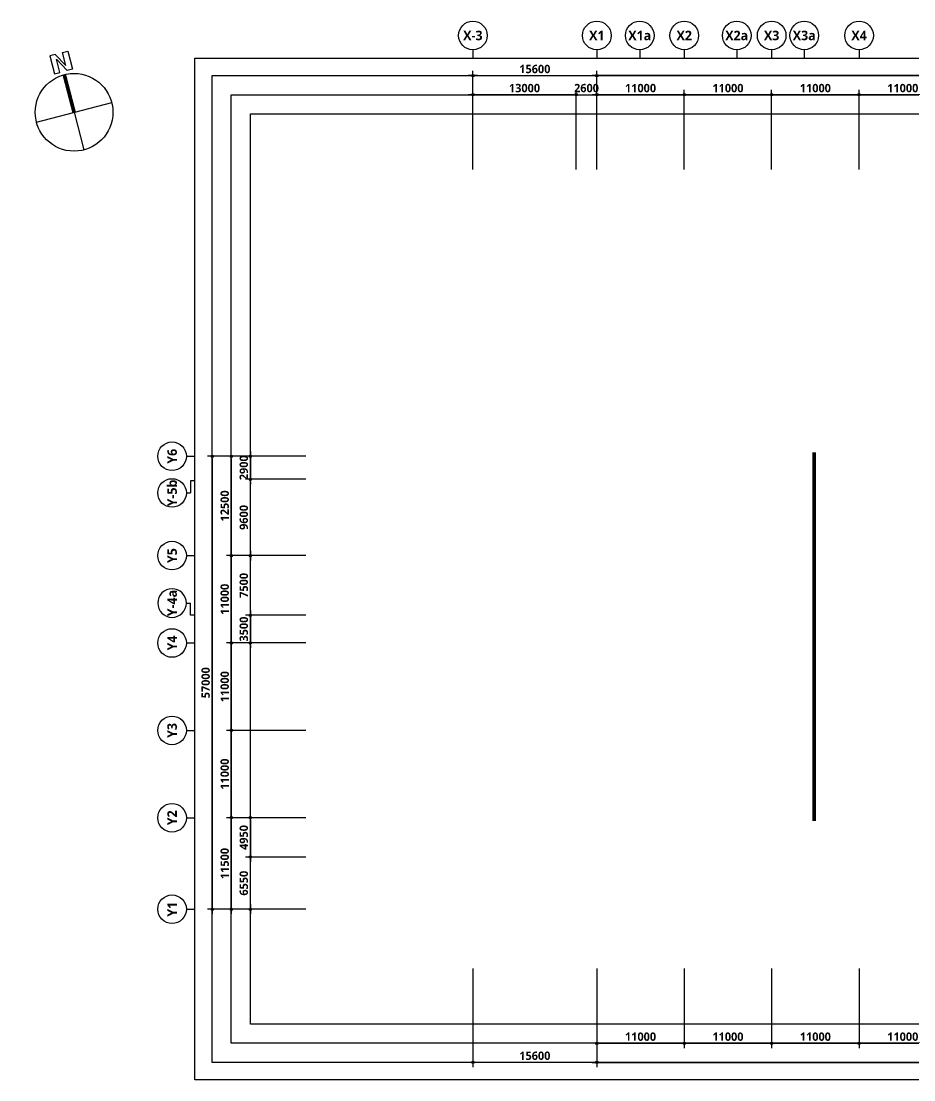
# Model space of a CAD drawing. Header units: millimetres. Extents: x -5354 to 981672, y -957001 to -780013.
# Drawn here: x 498646 to 610977, y -928197 to -794976 of the extents above; entities that cross this region are included whole.
import ezdxf
from ezdxf.enums import TextEntityAlignment as Align

# ---------------------------------------------------------------- set-up
doc = ezdxf.new("R2010")
doc.units = ezdxf.units.MM
doc.header["$LTSCALE"] = 300
doc.header["$MEASUREMENT"] = 0
doc.header["$PDSIZE"] = -10
doc.layers.get('0').update_dxf_attribs({"linetype": 'CONTINUOUS'})
doc.layers.get('Defpoints').update_dxf_attribs({"color": 153, "linetype": 'CONTINUOUS'})
for name, color, linetype in [('A-ANNO-SYMB', 7, 'CONTINUOUS'), ('A-ANNO-TEXT1', 7, 'CONTINUOUS'), ('A-ST-AXIS-BUB', 7, 'CONTINUOUS'), ('A-ST-AXIS-DIM', 7, 'CONTINUOUS'), ('ILDO_Cosinus Joint', 20, 'CONTINUOUS'), ('X-SEC-종$0$A-ST-AXIS-BUB', 7, 'CONTINUOUS')]:
    doc.layers.add(name, color=color, linetype=linetype)
doc.layers.add('Defpoint', color=161, linetype='CONTINUOUS', plot=False)
doc.styles.add('SH_대대리576', font='')
doc.styles.get('SH_대대리576').set_extended_font_data('NanumGothic', bold=True)
doc.dimstyles.new('SHP 600', dxfattribs={"dimscale": 300, "dimtxt": 3.5, "dimasz": 1, "dimexe": 2, "dimexo": 2, "dimgap": 1, "dimtad": 1, "dimdec": 0, "dimzin": 0, "dimdsep": 46, "dimtxsty": 'SH_대대리576', "dimblk": 'DIMDOT', "dimcen": 0.09, "dimclrt": 3, "dimadec": 0, "dimazin": 1, "dimtfac": 1, "dimtdec": 0, "dimtix": 1, "dimtmove": 2, "dimatfit": 0, "dimldrblk": 'DIMDOT', "dimfxl": 1, "dimtolj": 1, "dimtzin": 0, "dimarcsym": 0})

# ---------------------------------------------------------------- blocks, each defined once
blk = doc.blocks.new('DIMDOT')
at = {"color": 0}
blk.add_line((-2, 0), (2, 0), dxfattribs=at)
for radius in [0.5, 0.25]:
    blk.add_circle((0, 0), radius, dxfattribs=at)
blk = doc.blocks.new('*D409')
at = {"layer": 'A-ST-AXIS-DIM', "color": 0, "lineweight": -2, "transparency": 16777216}
for p, q in [((571087, -813626), (571087, -801226)), ((676387, -801826), (571387, -801826)), ((676687, -813626), (676687, -801226))]:
    blk.add_line(p, q, dxfattribs=at)
at = {"layer": 'Defpoints', "color": 0, "transparency": 16777216}
for p in [(571087, -801826), (571087, -814226), (676687, -814226)]:
    blk.add_point(p, dxfattribs=at)
at = {"layer": 'A-ST-AXIS-DIM', "color": 0, "lineweight": -2, "transparency": 16777216, "xscale": 300, "yscale": 300, "zscale": 300, "rotation": 180}
blk.add_blockref('DIMDOT', (571087, -801826), dxfattribs=at)
at = {"layer": 'A-ST-AXIS-DIM', "color": 0, "lineweight": -2, "transparency": 16777216, "xscale": 300, "yscale": 300, "zscale": 300}
blk.add_blockref('DIMDOT', (676687, -801826), dxfattribs=at)
at = {"layer": 'A-ST-AXIS-DIM', "color": 3, "transparency": 16777216, "insert": (623887, -801001), "char_height": 1050, "attachment_point": 5, "style": 'SH_대대리576'}
blk.add_mtext('\\A1;105600', dxfattribs=at)
blk = doc.blocks.new('*D408')
at = {"layer": 'A-ST-AXIS-DIM', "color": 0, "lineweight": -2, "transparency": 16777216}
for p, q in [((571087, -813626), (571087, -803626)), ((581787, -804226), (571387, -804226)), ((582087, -813626), (582087, -803626))]:
    blk.add_line(p, q, dxfattribs=at)
at = {"layer": 'Defpoints', "color": 0, "transparency": 16777216}
for p in [(571087, -804226), (571087, -814226), (582087, -814226)]:
    blk.add_point(p, dxfattribs=at)
at = {"layer": 'A-ST-AXIS-DIM', "color": 0, "lineweight": -2, "transparency": 16777216, "xscale": 300, "yscale": 300, "zscale": 300, "rotation": 180}
blk.add_blockref('DIMDOT', (571087, -804226), dxfattribs=at)
at = {"layer": 'A-ST-AXIS-DIM', "color": 0, "lineweight": -2, "transparency": 16777216, "xscale": 300, "yscale": 300, "zscale": 300}
blk.add_blockref('DIMDOT', (582087, -804226), dxfattribs=at)
at = {"layer": 'A-ST-AXIS-DIM', "color": 3, "transparency": 16777216, "insert": (576587, -803401), "char_height": 1050, "attachment_point": 5, "style": 'SH_대대리576'}
blk.add_mtext('\\A1;11000', dxfattribs=at)
blk = doc.blocks.new('*D407')
at = {"layer": 'A-ST-AXIS-DIM', "color": 0, "lineweight": -2, "transparency": 16777216}
for p, q in [((582087, -813626), (582087, -803626)), ((592787, -804226), (582387, -804226)), ((593087, -813626), (593087, -803626))]:
    blk.add_line(p, q, dxfattribs=at)
at = {"layer": 'Defpoints', "color": 0, "transparency": 16777216}
for p in [(582087, -804226), (582087, -814226), (593087, -814226)]:
    blk.add_point(p, dxfattribs=at)
at = {"layer": 'A-ST-AXIS-DIM', "color": 0, "lineweight": -2, "transparency": 16777216, "xscale": 300, "yscale": 300, "zscale": 300, "rotation": 180}
blk.add_blockref('DIMDOT', (582087, -804226), dxfattribs=at)
at = {"layer": 'A-ST-AXIS-DIM', "color": 0, "lineweight": -2, "transparency": 16777216, "xscale": 300, "yscale": 300, "zscale": 300}
blk.add_blockref('DIMDOT', (593087, -804226), dxfattribs=at)
at = {"layer": 'A-ST-AXIS-DIM', "color": 3, "transparency": 16777216, "insert": (587587, -803401), "char_height": 1050, "attachment_point": 5, "style": 'SH_대대리576'}
blk.add_mtext('\\A1;11000', dxfattribs=at)
blk = doc.blocks.new('*D406')
at = {"layer": 'A-ST-AXIS-DIM', "color": 0, "lineweight": -2, "transparency": 16777216}
for p, q in [((593087, -813626), (593087, -803626)), ((603787, -804226), (593387, -804226)), ((604087, -813626), (604087, -803626))]:
    blk.add_line(p, q, dxfattribs=at)
at = {"layer": 'Defpoints', "color": 0, "transparency": 16777216}
for p in [(593087, -804226), (593087, -814226), (604087, -814226)]:
    blk.add_point(p, dxfattribs=at)
at = {"layer": 'A-ST-AXIS-DIM', "color": 0, "lineweight": -2, "transparency": 16777216, "xscale": 300, "yscale": 300, "zscale": 300, "rotation": 180}
blk.add_blockref('DIMDOT', (593087, -804226), dxfattribs=at)
at = {"layer": 'A-ST-AXIS-DIM', "color": 0, "lineweight": -2, "transparency": 16777216, "xscale": 300, "yscale": 300, "zscale": 300}
blk.add_blockref('DIMDOT', (604087, -804226), dxfattribs=at)
at = {"layer": 'A-ST-AXIS-DIM', "color": 3, "transparency": 16777216, "insert": (598587, -803401), "char_height": 1050, "attachment_point": 5, "style": 'SH_대대리576'}
blk.add_mtext('\\A1;11000', dxfattribs=at)
blk = doc.blocks.new('*D405')
at = {"layer": 'A-ST-AXIS-DIM', "color": 0, "lineweight": -2, "transparency": 16777216}
for p, q in [((604087, -813626), (604087, -803626)), ((614787, -804226), (604387, -804226)), ((615087, -813626), (615087, -803626))]:
    blk.add_line(p, q, dxfattribs=at)
at = {"layer": 'Defpoints', "color": 0, "transparency": 16777216}
for p in [(604087, -804226), (604087, -814226), (615087, -814226)]:
    blk.add_point(p, dxfattribs=at)
at = {"layer": 'A-ST-AXIS-DIM', "color": 0, "lineweight": -2, "transparency": 16777216, "xscale": 300, "yscale": 300, "zscale": 300, "rotation": 180}
blk.add_blockref('DIMDOT', (604087, -804226), dxfattribs=at)
at = {"layer": 'A-ST-AXIS-DIM', "color": 0, "lineweight": -2, "transparency": 16777216, "xscale": 300, "yscale": 300, "zscale": 300}
blk.add_blockref('DIMDOT', (615087, -804226), dxfattribs=at)
at = {"layer": 'A-ST-AXIS-DIM', "color": 3, "transparency": 16777216, "insert": (609587, -803401), "char_height": 1050, "attachment_point": 5, "style": 'SH_대대리576'}
blk.add_mtext('\\A1;11000', dxfattribs=at)
blk = doc.blocks.new('*D393')
at = {"layer": 'A-ST-AXIS-DIM', "color": 0, "lineweight": -2, "transparency": 16777216}
for p, q in [((534487, -849726), (522087, -849726)), ((522687, -850026), (522687, -906426)), ((534487, -906726), (522087, -906726))]:
    blk.add_line(p, q, dxfattribs=at)
at = {"layer": 'Defpoints', "color": 0, "transparency": 16777216}
for p in [(535087, -849726), (522687, -906726), (535087, -906726)]:
    blk.add_point(p, dxfattribs=at)
at = {"layer": 'A-ST-AXIS-DIM', "color": 0, "lineweight": -2, "transparency": 16777216, "xscale": 300, "yscale": 300, "zscale": 300}
for p, rotation in [((522687, -849726), 90), ((522687, -906726), 270)]:
    blk.add_blockref('DIMDOT', p, dxfattribs=dict(at, rotation=rotation))
at = {"layer": 'A-ST-AXIS-DIM', "color": 3, "transparency": 16777216, "insert": (521862, -878226), "char_height": 1050, "attachment_point": 5, "rotation": 90, "style": 'SH_대대리576'}
blk.add_mtext('\\A1;57000', dxfattribs=at)
blk = doc.blocks.new('*D392')
at = {"layer": 'A-ST-AXIS-DIM', "color": 0, "lineweight": -2, "transparency": 16777216}
for p, q in [((534487, -895226), (524487, -895226)), ((525087, -895526), (525087, -906426)), ((534487, -906726), (524487, -906726))]:
    blk.add_line(p, q, dxfattribs=at)
at = {"layer": 'Defpoints', "color": 0, "transparency": 16777216}
for p in [(535087, -895226), (525087, -906726), (535087, -906726)]:
    blk.add_point(p, dxfattribs=at)
at = {"layer": 'A-ST-AXIS-DIM', "color": 0, "lineweight": -2, "transparency": 16777216, "xscale": 300, "yscale": 300, "zscale": 300}
for p, rotation in [((525087, -895226), 90), ((525087, -906726), 270)]:
    blk.add_blockref('DIMDOT', p, dxfattribs=dict(at, rotation=rotation))
at = {"layer": 'A-ST-AXIS-DIM', "color": 3, "transparency": 16777216, "insert": (524262, -900976), "char_height": 1050, "attachment_point": 5, "rotation": 90, "style": 'SH_대대리576'}
blk.add_mtext('\\A1;11500', dxfattribs=at)
blk = doc.blocks.new('*D391')
at = {"layer": 'A-ST-AXIS-DIM', "color": 0, "lineweight": -2, "transparency": 16777216}
for p, q in [((534487, -884226), (524487, -884226)), ((525087, -884526), (525087, -894926)), ((534487, -895226), (524487, -895226))]:
    blk.add_line(p, q, dxfattribs=at)
at = {"layer": 'Defpoints', "color": 0, "transparency": 16777216}
for p in [(535087, -884226), (525087, -895226), (535087, -895226)]:
    blk.add_point(p, dxfattribs=at)
at = {"layer": 'A-ST-AXIS-DIM', "color": 0, "lineweight": -2, "transparency": 16777216, "xscale": 300, "yscale": 300, "zscale": 300}
for p, rotation in [((525087, -884226), 90), ((525087, -895226), 270)]:
    blk.add_blockref('DIMDOT', p, dxfattribs=dict(at, rotation=rotation))
at = {"layer": 'A-ST-AXIS-DIM', "color": 3, "transparency": 16777216, "insert": (524262, -889726), "char_height": 1050, "attachment_point": 5, "rotation": 90, "style": 'SH_대대리576'}
blk.add_mtext('\\A1;11000', dxfattribs=at)
blk = doc.blocks.new('*D390')
at = {"layer": 'A-ST-AXIS-DIM', "color": 0, "lineweight": -2, "transparency": 16777216}
for p, q in [((534487, -873226), (524487, -873226)), ((525087, -873526), (525087, -883926)), ((534487, -884226), (524487, -884226))]:
    blk.add_line(p, q, dxfattribs=at)
at = {"layer": 'Defpoints', "color": 0, "transparency": 16777216}
for p in [(535087, -873226), (525087, -884226), (535087, -884226)]:
    blk.add_point(p, dxfattribs=at)
at = {"layer": 'A-ST-AXIS-DIM', "color": 0, "lineweight": -2, "transparency": 16777216, "xscale": 300, "yscale": 300, "zscale": 300}
for p, rotation in [((525087, -873226), 90), ((525087, -884226), 270)]:
    blk.add_blockref('DIMDOT', p, dxfattribs=dict(at, rotation=rotation))
at = {"layer": 'A-ST-AXIS-DIM', "color": 3, "transparency": 16777216, "insert": (524262, -878726), "char_height": 1050, "attachment_point": 5, "rotation": 90, "style": 'SH_대대리576'}
blk.add_mtext('\\A1;11000', dxfattribs=at)
blk = doc.blocks.new('*D389')
at = {"layer": 'A-ST-AXIS-DIM', "color": 0, "lineweight": -2, "transparency": 16777216}
for p, q in [((534487, -862226), (524487, -862226)), ((525087, -862526), (525087, -872926)), ((534487, -873226), (524487, -873226))]:
    blk.add_line(p, q, dxfattribs=at)
at = {"layer": 'Defpoints', "color": 0, "transparency": 16777216}
for p in [(535087, -862226), (525087, -873226), (535087, -873226)]:
    blk.add_point(p, dxfattribs=at)
at = {"layer": 'A-ST-AXIS-DIM', "color": 0, "lineweight": -2, "transparency": 16777216, "xscale": 300, "yscale": 300, "zscale": 300}
for p, rotation in [((525087, -862226), 90), ((525087, -873226), 270)]:
    blk.add_blockref('DIMDOT', p, dxfattribs=dict(at, rotation=rotation))
at = {"layer": 'A-ST-AXIS-DIM', "color": 3, "transparency": 16777216, "insert": (524262, -867726), "char_height": 1050, "attachment_point": 5, "rotation": 90, "style": 'SH_대대리576'}
blk.add_mtext('\\A1;11000', dxfattribs=at)
blk = doc.blocks.new('*D388')
at = {"layer": 'A-ST-AXIS-DIM', "color": 0, "lineweight": -2, "transparency": 16777216}
for p, q in [((534487, -849726), (524487, -849726)), ((525087, -850026), (525087, -861926)), ((534487, -862226), (524487, -862226))]:
    blk.add_line(p, q, dxfattribs=at)
at = {"layer": 'Defpoints', "color": 0, "transparency": 16777216}
for p in [(535087, -849726), (525087, -862226), (535087, -862226)]:
    blk.add_point(p, dxfattribs=at)
at = {"layer": 'A-ST-AXIS-DIM', "color": 0, "lineweight": -2, "transparency": 16777216, "xscale": 300, "yscale": 300, "zscale": 300}
for p, rotation in [((525087, -849726), 90), ((525087, -862226), 270)]:
    blk.add_blockref('DIMDOT', p, dxfattribs=dict(at, rotation=rotation))
at = {"layer": 'A-ST-AXIS-DIM', "color": 3, "transparency": 16777216, "insert": (524262, -855976), "char_height": 1050, "attachment_point": 5, "rotation": 90, "style": 'SH_대대리576'}
blk.add_mtext('\\A1;12500', dxfattribs=at)
blk = doc.blocks.new('*D256')
at = {"layer": 'A-ST-AXIS-DIM', "color": 0, "lineweight": -2, "transparency": 16777216}
for p, q in [((571087, -914197), (571087, -924197)), ((582087, -914197), (582087, -924197)), ((571387, -923597), (581787, -923597))]:
    blk.add_line(p, q, dxfattribs=at)
at = {"layer": 'Defpoints', "color": 0, "transparency": 16777216}
for p in [(571087, -913597), (582087, -913597), (582087, -923597)]:
    blk.add_point(p, dxfattribs=at)
at = {"layer": 'A-ST-AXIS-DIM', "color": 0, "lineweight": -2, "transparency": 16777216, "xscale": 300, "yscale": 300, "zscale": 300, "rotation": 180}
blk.add_blockref('DIMDOT', (571087, -923597), dxfattribs=at)
at = {"layer": 'A-ST-AXIS-DIM', "color": 0, "lineweight": -2, "transparency": 16777216, "xscale": 300, "yscale": 300, "zscale": 300}
blk.add_blockref('DIMDOT', (582087, -923597), dxfattribs=at)
at = {"layer": 'A-ST-AXIS-DIM', "color": 3, "transparency": 16777216, "insert": (576587, -922772), "char_height": 1050, "attachment_point": 5, "style": 'SH_대대리576'}
blk.add_mtext('\\A1;11000', dxfattribs=at)
blk = doc.blocks.new('*D255')
at = {"layer": 'A-ST-AXIS-DIM', "color": 0, "lineweight": -2, "transparency": 16777216}
for p, q in [((582087, -914197), (582087, -924197)), ((593087, -914197), (593087, -924197)), ((582387, -923597), (592787, -923597))]:
    blk.add_line(p, q, dxfattribs=at)
at = {"layer": 'Defpoints', "color": 0, "transparency": 16777216}
for p in [(582087, -913597), (593087, -913597), (593087, -923597)]:
    blk.add_point(p, dxfattribs=at)
at = {"layer": 'A-ST-AXIS-DIM', "color": 0, "lineweight": -2, "transparency": 16777216, "xscale": 300, "yscale": 300, "zscale": 300, "rotation": 180}
blk.add_blockref('DIMDOT', (582087, -923597), dxfattribs=at)
at = {"layer": 'A-ST-AXIS-DIM', "color": 0, "lineweight": -2, "transparency": 16777216, "xscale": 300, "yscale": 300, "zscale": 300}
blk.add_blockref('DIMDOT', (593087, -923597), dxfattribs=at)
at = {"layer": 'A-ST-AXIS-DIM', "color": 3, "transparency": 16777216, "insert": (587587, -922772), "char_height": 1050, "attachment_point": 5, "style": 'SH_대대리576'}
blk.add_mtext('\\A1;11000', dxfattribs=at)
blk = doc.blocks.new('*D254')
at = {"layer": 'A-ST-AXIS-DIM', "color": 0, "lineweight": -2, "transparency": 16777216}
for p, q in [((593087, -914197), (593087, -924197)), ((604087, -914197), (604087, -924197)), ((593387, -923597), (603787, -923597))]:
    blk.add_line(p, q, dxfattribs=at)
at = {"layer": 'Defpoints', "color": 0, "transparency": 16777216}
for p in [(593087, -913597), (604087, -913597), (604087, -923597)]:
    blk.add_point(p, dxfattribs=at)
at = {"layer": 'A-ST-AXIS-DIM', "color": 0, "lineweight": -2, "transparency": 16777216, "xscale": 300, "yscale": 300, "zscale": 300, "rotation": 180}
blk.add_blockref('DIMDOT', (593087, -923597), dxfattribs=at)
at = {"layer": 'A-ST-AXIS-DIM', "color": 0, "lineweight": -2, "transparency": 16777216, "xscale": 300, "yscale": 300, "zscale": 300}
blk.add_blockref('DIMDOT', (604087, -923597), dxfattribs=at)
at = {"layer": 'A-ST-AXIS-DIM', "color": 3, "transparency": 16777216, "insert": (598587, -922772), "char_height": 1050, "attachment_point": 5, "style": 'SH_대대리576'}
blk.add_mtext('\\A1;11000', dxfattribs=at)
blk = doc.blocks.new('*D253')
at = {"layer": 'A-ST-AXIS-DIM', "color": 0, "lineweight": -2, "transparency": 16777216}
for p, q in [((604087, -914197), (604087, -924197)), ((615087, -914197), (615087, -924197)), ((604387, -923597), (614787, -923597))]:
    blk.add_line(p, q, dxfattribs=at)
at = {"layer": 'Defpoints', "color": 0, "transparency": 16777216}
for p in [(604087, -913597), (615087, -913597), (615087, -923597)]:
    blk.add_point(p, dxfattribs=at)
at = {"layer": 'A-ST-AXIS-DIM', "color": 0, "lineweight": -2, "transparency": 16777216, "xscale": 300, "yscale": 300, "zscale": 300, "rotation": 180}
blk.add_blockref('DIMDOT', (604087, -923597), dxfattribs=at)
at = {"layer": 'A-ST-AXIS-DIM', "color": 0, "lineweight": -2, "transparency": 16777216, "xscale": 300, "yscale": 300, "zscale": 300}
blk.add_blockref('DIMDOT', (615087, -923597), dxfattribs=at)
at = {"layer": 'A-ST-AXIS-DIM', "color": 3, "transparency": 16777216, "insert": (609587, -922772), "char_height": 1050, "attachment_point": 5, "style": 'SH_대대리576'}
blk.add_mtext('\\A1;11000', dxfattribs=at)
blk = doc.blocks.new('*D247')
at = {"layer": 'A-ST-AXIS-DIM', "color": 0, "lineweight": -2, "transparency": 16777216}
for p, q in [((571087, -914197), (571087, -926597)), ((670087, -914197), (670087, -926597)), ((571387, -925997), (669787, -925997))]:
    blk.add_line(p, q, dxfattribs=at)
at = {"layer": 'Defpoints', "color": 0, "transparency": 16777216}
for p in [(571087, -913597), (670087, -913597), (670087, -925997)]:
    blk.add_point(p, dxfattribs=at)
at = {"layer": 'A-ST-AXIS-DIM', "color": 0, "lineweight": -2, "transparency": 16777216, "xscale": 300, "yscale": 300, "zscale": 300, "rotation": 180}
blk.add_blockref('DIMDOT', (571087, -925997), dxfattribs=at)
at = {"layer": 'A-ST-AXIS-DIM', "color": 0, "lineweight": -2, "transparency": 16777216, "xscale": 300, "yscale": 300, "zscale": 300}
blk.add_blockref('DIMDOT', (670087, -925997), dxfattribs=at)
at = {"layer": 'A-ST-AXIS-DIM', "color": 3, "transparency": 16777216, "insert": (620587, -925172), "char_height": 1050, "attachment_point": 5, "style": 'SH_대대리576'}
blk.add_mtext('\\A1;99000', dxfattribs=at)
blk = doc.blocks.new('dr-sy-018-D-M')
at = {"layer": 'A-ANNO-SYMB'}
for p, q in [((-1, 16.4), (-2.5, 16.4)), ((-2.5, 16.4), (-2.5, 11.4)), ((-1, 16.4), (1, 12.8)), ((-1, 15.09), (1.05, 11.4)), ((-1, 11.4), (-1, 15.09)), ((1, 12.8), (1, 16.4)), ((1, 16.4), (2.5, 16.4)), ((2.5, 16.4), (2.5, 11.4)), ((-2.5, 11.4), (-1, 11.4)), ((2.5, 11.4), (1.05, 11.4)), ((-10.5, 0), (10.5, 0)), ((0, 0), (0, -10.5))]:
    blk.add_line(p, q, dxfattribs=at)
at = {"layer": 'A-ANNO-SYMB', "const_width": 1}
blk.add_lwpolyline([(0, 10.5), (0, 0)], dxfattribs=at)
at = {"layer": 'A-ANNO-SYMB'}
blk.add_circle((0, 0), 10.5, dxfattribs=at)
blk = doc.blocks.new('A-ST-AXIS-BUB-1')
at = {"layer": 'A-ST-AXIS-BUB'}
blk.add_line((0, 350), (0, 0), dxfattribs=at)
blk.add_circle((0, 950), 600, dxfattribs=at)
blk = doc.blocks.new('A-ST-AXIS-BUB-2')
at = {"layer": 'X-SEC-종$0$A-ST-AXIS-BUB'}
blk.add_line((1800, 1050, -103000), (1800, 525, -103000), dxfattribs=at)
at = {"layer": 'X-SEC-종$0$A-ST-AXIS-BUB', "elevation": -103000}
blk.add_lwpolyline([(3323, 0), (3323, 525), (1800, 525)], dxfattribs=at)
at = {"layer": 'X-SEC-종$0$A-ST-AXIS-BUB'}
blk.add_circle((1800, 2850, -103000), 1800, dxfattribs=at)
blk = doc.blocks.new('*D298')
at = {"layer": 'A-ST-AXIS-DIM', "color": 0, "lineweight": -2, "transparency": 16777216}
for p, q in [((555487, -813626), (555487, -801226)), ((555787, -801826), (570787, -801826)), ((571087, -813626), (571087, -801226))]:
    blk.add_line(p, q, dxfattribs=at)
at = {"layer": 'Defpoints', "color": 0, "transparency": 16777216}
for p in [(571087, -801826), (555487, -814226), (571087, -814226)]:
    blk.add_point(p, dxfattribs=at)
at = {"layer": 'A-ST-AXIS-DIM', "color": 0, "lineweight": -2, "transparency": 16777216, "xscale": 300, "yscale": 300, "zscale": 300, "rotation": 180}
blk.add_blockref('DIMDOT', (555487, -801826), dxfattribs=at)
at = {"layer": 'A-ST-AXIS-DIM', "color": 0, "lineweight": -2, "transparency": 16777216, "xscale": 300, "yscale": 300, "zscale": 300}
blk.add_blockref('DIMDOT', (571087, -801826), dxfattribs=at)
at = {"layer": 'A-ST-AXIS-DIM', "color": 3, "transparency": 16777216, "insert": (563287, -801001), "char_height": 1050, "attachment_point": 5, "style": 'SH_대대리576'}
blk.add_mtext('\\A1;15600', dxfattribs=at)
blk = doc.blocks.new('*D297')
at = {"layer": 'A-ST-AXIS-DIM', "color": 0, "lineweight": -2, "transparency": 16777216}
for p, q in [((555487, -914197), (555487, -926597)), ((571087, -914197), (571087, -926597)), ((570787, -925997), (555787, -925997))]:
    blk.add_line(p, q, dxfattribs=at)
at = {"layer": 'Defpoints', "color": 0, "transparency": 16777216}
for p in [(555487, -913597), (571087, -913597), (555487, -925997)]:
    blk.add_point(p, dxfattribs=at)
at = {"layer": 'A-ST-AXIS-DIM', "color": 0, "lineweight": -2, "transparency": 16777216, "xscale": 300, "yscale": 300, "zscale": 300, "rotation": 180}
blk.add_blockref('DIMDOT', (555487, -925997), dxfattribs=at)
at = {"layer": 'A-ST-AXIS-DIM', "color": 0, "lineweight": -2, "transparency": 16777216, "xscale": 300, "yscale": 300, "zscale": 300}
blk.add_blockref('DIMDOT', (571087, -925997), dxfattribs=at)
at = {"layer": 'A-ST-AXIS-DIM', "color": 3, "transparency": 16777216, "insert": (563287, -925172), "char_height": 1050, "attachment_point": 5, "style": 'SH_대대리576'}
blk.add_mtext('\\A1;15600', dxfattribs=at)
blk = doc.blocks.new('*D308')
at = {"layer": 'A-ST-AXIS-DIM', "color": 0, "lineweight": -2, "transparency": 16777216}
for p, q in [((534487, -869726), (526887, -869726)), ((527487, -869426), (527487, -869126)), ((527487, -869726), (527487, -873226)), ((534487, -873226), (526887, -873226)), ((527487, -873526), (527487, -873826))]:
    blk.add_line(p, q, dxfattribs=at)
at = {"layer": 'Defpoints', "color": 0, "transparency": 16777216}
for p in [(535087, -869726), (527487, -873226), (535087, -873226)]:
    blk.add_point(p, dxfattribs=at)
at = {"layer": 'A-ST-AXIS-DIM', "color": 0, "lineweight": -2, "transparency": 16777216, "xscale": 300, "yscale": 300, "zscale": 300}
for p, rotation in [((527487, -869726), 270), ((527487, -873226), 90)]:
    blk.add_blockref('DIMDOT', p, dxfattribs=dict(at, rotation=rotation))
at = {"layer": 'A-ST-AXIS-DIM', "color": 3, "transparency": 16777216, "insert": (526662, -871476), "char_height": 1050, "attachment_point": 5, "rotation": 90, "style": 'SH_대대리576'}
blk.add_mtext('\\A1;3500', dxfattribs=at)
blk = doc.blocks.new('*D307')
at = {"layer": 'A-ST-AXIS-DIM', "color": 0, "lineweight": -2, "transparency": 16777216}
for p, q in [((534487, -862226), (526887, -862226)), ((527487, -869426), (527487, -862526)), ((534487, -869726), (526887, -869726))]:
    blk.add_line(p, q, dxfattribs=at)
at = {"layer": 'Defpoints', "color": 0, "transparency": 16777216}
for p in [(527487, -862226), (535087, -862226), (535087, -869726)]:
    blk.add_point(p, dxfattribs=at)
at = {"layer": 'A-ST-AXIS-DIM', "color": 0, "lineweight": -2, "transparency": 16777216, "xscale": 300, "yscale": 300, "zscale": 300}
for p, rotation in [((527487, -862226), 90), ((527487, -869726), 270)]:
    blk.add_blockref('DIMDOT', p, dxfattribs=dict(at, rotation=rotation))
at = {"layer": 'A-ST-AXIS-DIM', "color": 3, "transparency": 16777216, "insert": (526662, -865976), "char_height": 1050, "attachment_point": 5, "rotation": 90, "style": 'SH_대대리576'}
blk.add_mtext('\\A1;7500', dxfattribs=at)
blk = doc.blocks.new('*D299')
at = {"layer": 'A-ST-AXIS-DIM', "color": 0, "lineweight": -2, "transparency": 16777216}
for p, q in [((568187, -804226), (567887, -804226)), ((568487, -813626), (568487, -803626)), ((568487, -804226), (571087, -804226)), ((571087, -813626), (571087, -803626)), ((571387, -804226), (571687, -804226))]:
    blk.add_line(p, q, dxfattribs=at)
at = {"layer": 'Defpoints', "color": 0, "transparency": 16777216}
for p in [(571087, -804226), (568487, -814226), (571087, -814226)]:
    blk.add_point(p, dxfattribs=at)
at = {"layer": 'A-ST-AXIS-DIM', "color": 0, "lineweight": -2, "transparency": 16777216, "xscale": 300, "yscale": 300, "zscale": 300}
blk.add_blockref('DIMDOT', (568487, -804226), dxfattribs=at)
at = {"layer": 'A-ST-AXIS-DIM', "color": 0, "lineweight": -2, "transparency": 16777216, "xscale": 300, "yscale": 300, "zscale": 300, "rotation": 180}
blk.add_blockref('DIMDOT', (571087, -804226), dxfattribs=at)
at = {"layer": 'A-ST-AXIS-DIM', "color": 3, "transparency": 16777216, "insert": (569787, -803401), "char_height": 1050, "attachment_point": 5, "style": 'SH_대대리576'}
blk.add_mtext('\\A1;2600', dxfattribs=at)
blk = doc.blocks.new('*D239')
at = {"layer": 'A-ST-AXIS-DIM', "color": 0, "lineweight": -2, "transparency": 16777216}
for p, q in [((555487, -813626), (555487, -803626)), ((568187, -804226), (555787, -804226)), ((568487, -813626), (568487, -803626))]:
    blk.add_line(p, q, dxfattribs=at)
at = {"layer": 'Defpoints', "color": 0, "transparency": 16777216}
for p in [(555487, -804226), (555487, -814226), (568487, -814226)]:
    blk.add_point(p, dxfattribs=at)
at = {"layer": 'A-ST-AXIS-DIM', "color": 0, "lineweight": -2, "transparency": 16777216, "xscale": 300, "yscale": 300, "zscale": 300, "rotation": 180}
blk.add_blockref('DIMDOT', (555487, -804226), dxfattribs=at)
at = {"layer": 'A-ST-AXIS-DIM', "color": 0, "lineweight": -2, "transparency": 16777216, "xscale": 300, "yscale": 300, "zscale": 300}
blk.add_blockref('DIMDOT', (568487, -804226), dxfattribs=at)
at = {"layer": 'A-ST-AXIS-DIM', "color": 3, "transparency": 16777216, "insert": (561987, -803401), "char_height": 1050, "attachment_point": 5, "style": 'SH_대대리576'}
blk.add_mtext('\\A1;13000', dxfattribs=at)
blk = doc.blocks.new('*D238')
at = {"layer": 'A-ST-AXIS-DIM', "color": 0, "lineweight": -2, "transparency": 16777216}
for p, q in [((534487, -852626), (526887, -852626)), ((527487, -861926), (527487, -852926)), ((534487, -862226), (526887, -862226))]:
    blk.add_line(p, q, dxfattribs=at)
at = {"layer": 'Defpoints', "color": 0, "transparency": 16777216}
for p in [(527487, -852626), (535087, -852626), (535087, -862226)]:
    blk.add_point(p, dxfattribs=at)
at = {"layer": 'A-ST-AXIS-DIM', "color": 0, "lineweight": -2, "transparency": 16777216, "xscale": 300, "yscale": 300, "zscale": 300}
for p, rotation in [((527487, -852626), 90), ((527487, -862226), 270)]:
    blk.add_blockref('DIMDOT', p, dxfattribs=dict(at, rotation=rotation))
at = {"layer": 'A-ST-AXIS-DIM', "color": 3, "transparency": 16777216, "insert": (526662, -857426), "char_height": 1050, "attachment_point": 5, "rotation": 90, "style": 'SH_대대리576'}
blk.add_mtext('\\A1;9600', dxfattribs=at)
blk = doc.blocks.new('*D237')
at = {"layer": 'A-ST-AXIS-DIM', "color": 0, "lineweight": -2, "transparency": 16777216}
for p, q in [((534487, -849726), (526887, -849726)), ((527487, -849426), (527487, -849126)), ((527487, -849726), (527487, -852626)), ((534487, -852626), (526887, -852626)), ((527487, -852926), (527487, -853226))]:
    blk.add_line(p, q, dxfattribs=at)
at = {"layer": 'Defpoints', "color": 0, "transparency": 16777216}
for p in [(535087, -849726), (527487, -852626), (535087, -852626)]:
    blk.add_point(p, dxfattribs=at)
at = {"layer": 'A-ST-AXIS-DIM', "color": 0, "lineweight": -2, "transparency": 16777216, "xscale": 300, "yscale": 300, "zscale": 300}
for p, rotation in [((527487, -849726), 270), ((527487, -852626), 90)]:
    blk.add_blockref('DIMDOT', p, dxfattribs=dict(at, rotation=rotation))
at = {"layer": 'A-ST-AXIS-DIM', "color": 3, "transparency": 16777216, "insert": (526662, -851176), "char_height": 1050, "attachment_point": 5, "rotation": 90, "style": 'SH_대대리576'}
blk.add_mtext('\\A1;2900', dxfattribs=at)
blk = doc.blocks.new('*D236')
at = {"layer": 'A-ST-AXIS-DIM', "color": 0, "lineweight": -2, "transparency": 16777216}
for p, q in [((534487, -900176), (526887, -900176)), ((527487, -906426), (527487, -900476)), ((534487, -906726), (526887, -906726))]:
    blk.add_line(p, q, dxfattribs=at)
at = {"layer": 'Defpoints', "color": 0, "transparency": 16777216}
for p in [(527487, -900176), (535087, -900176), (535087, -906726)]:
    blk.add_point(p, dxfattribs=at)
at = {"layer": 'A-ST-AXIS-DIM', "color": 0, "lineweight": -2, "transparency": 16777216, "xscale": 300, "yscale": 300, "zscale": 300}
for p, rotation in [((527487, -900176), 90), ((527487, -906726), 270)]:
    blk.add_blockref('DIMDOT', p, dxfattribs=dict(at, rotation=rotation))
at = {"layer": 'A-ST-AXIS-DIM', "color": 3, "transparency": 16777216, "insert": (526662, -903451), "char_height": 1050, "attachment_point": 5, "rotation": 90, "style": 'SH_대대리576'}
blk.add_mtext('\\A1;6550', dxfattribs=at)
blk = doc.blocks.new('*D235')
at = {"layer": 'A-ST-AXIS-DIM', "color": 0, "lineweight": -2, "transparency": 16777216}
for p, q in [((534487, -895226), (526887, -895226)), ((527487, -895526), (527487, -899876)), ((534487, -900176), (526887, -900176))]:
    blk.add_line(p, q, dxfattribs=at)
at = {"layer": 'Defpoints', "color": 0, "transparency": 16777216}
for p in [(535087, -895226), (527487, -900176), (535087, -900176)]:
    blk.add_point(p, dxfattribs=at)
at = {"layer": 'A-ST-AXIS-DIM', "color": 0, "lineweight": -2, "transparency": 16777216, "xscale": 300, "yscale": 300, "zscale": 300}
for p, rotation in [((527487, -895226), 90), ((527487, -900176), 270)]:
    blk.add_blockref('DIMDOT', p, dxfattribs=dict(at, rotation=rotation))
at = {"layer": 'A-ST-AXIS-DIM', "color": 3, "transparency": 16777216, "insert": (526662, -897701), "char_height": 1050, "attachment_point": 5, "rotation": 90, "style": 'SH_대대리576'}
blk.add_mtext('\\A1;4950', dxfattribs=at)

msp = doc.modelspace()

# ---------------------------------------------------------------- linework, layer by layer
at = {"layer": 'Defpoint'}
for points in [[(691687.2, -928197.4), (520487.2, -928197.4), (520487.2, -799625.9), (691687.2, -799625.9)], [(689487.2, -925997.4), (522687.2, -925997.4), (522687.2, -801825.9), (689487.2, -801825.9)], [(687087.2, -923597.4), (525087.2, -923597.4), (525087.2, -804225.9), (687087.2, -804225.9)], [(684687.2, -921197.4), (527487.2, -921197.4), (527487.2, -806625.9), (684687.2, -806625.9)]]:
    msp.add_lwpolyline(points, close=True, dxfattribs=at)
at = {"layer": 'ILDO_Cosinus Joint', "const_width": 500, "elevation": 103000}
msp.add_lwpolyline([(598436.9, -849225.9), (598436.9, -895625.9)], dxfattribs=at)

# ---------------------------------------------------------------- block references
at = {"xscale": 465.6960000000489, "yscale": 465.6960000000489, "zscale": 465.6960000000489, "rotation": 14.62512501076412}
msp.add_blockref('dr-sy-018-D-M', (505305.4, -806442.3), dxfattribs=at)
at = {"layer": 'A-ST-AXIS-BUB', "xscale": 3, "yscale": 3, "zscale": 3}
for p in [(555487.2, -799625.9), (571087.2, -799625.9), (576487.2, -799625.9), (582087.2, -799625.9), (588687.2, -799625.9), (593087.2, -799625.9), (597187.2, -799625.9), (604087.2, -799625.9)]:
    msp.add_blockref('A-ST-AXIS-BUB-1', p, dxfattribs=at)
at = {"layer": 'A-ST-AXIS-BUB', "xscale": 3, "yscale": 3, "zscale": 3, "rotation": 90}
for p in [(520487.2, -849725.9), (520487.2, -849725.9), (520487.2, -862225.9), (520487.2, -873225.9), (520487.2, -873225.9), (520487.2, -884225.9), (520487.2, -884225.9), (520487.2, -895225.9), (520487.2, -895225.9), (520487.2, -906725.9), (520487.2, -906725.9)]:
    msp.add_blockref('A-ST-AXIS-BUB-1', p, dxfattribs=at)
at = {"layer": 'A-ST-AXIS-BUB', "rotation": 90}
msp.add_blockref('A-ST-AXIS-BUB-2', (520487.2, -856148.8), dxfattribs=at)
at = {"layer": 'A-ST-AXIS-BUB', "xscale": -1, "rotation": 89.99999999999984}
msp.add_blockref('A-ST-AXIS-BUB-2', (520487.2, -866403), dxfattribs=at)

# ---------------------------------------------------------------- texts
at = {"layer": 'A-ANNO-TEXT1', "style": 'SH_대대리576'}
for s, p in [('X-3', (555487.2, -796775.9)), ('X1', (571087.2, -796775.9)), ('X1a', (576487.2, -796775.9)), ('X2', (582087.2, -796775.9)), ('X2a', (588687.2, -796775.9)), ('X3', (593087.2, -796775.9)), ('X3a', (597187.2, -796775.9)), ('X4', (604087.2, -796775.9))]:
    msp.add_text(s, height=1200, dxfattribs=at).set_placement(p, align=Align.MIDDLE_CENTER)
for s, p in [('Y6', (517637.2, -849725.9)), ('Y6', (517637.2, -849725.9)), ('Y-5b', (517637.2, -854348.8)), ('Y5', (517637.2, -862225.9)), ('Y-4a', (517637.2, -868203)), ('Y4', (517637.2, -873225.9)), ('Y4', (517637.2, -873225.9)), ('Y3', (517637.2, -884225.9)), ('Y3', (517637.2, -884225.9)), ('Y2', (517637.2, -895225.9)), ('Y2', (517637.2, -895225.9)), ('Y1', (517637.2, -906725.9)), ('Y1', (517637.2, -906725.9))]:
    msp.add_text(s, height=1200, rotation=90, dxfattribs=at).set_placement(p, align=Align.MIDDLE_CENTER)

# ---------------------------------------------------------------- dimensions: what is measured, and where the dimension line sits
at = {"layer": 'A-ST-AXIS-DIM'}
for base, p1, p2, angle, picture, middle in [((571087.2, -801825.9), (555487.2, -814225.9), (571087.2, -814225.9), 180, '*D298', (563287.2, -801000.9)), ((571087.2, -804225.9), (568487.2, -814225.9), (571087.2, -814225.9), 180, '*D299', (569787.2, -803400.9)), ((522687.2, -906725.9), (535087.2, -849725.9), (535087.2, -906725.9), 90, '*D393', (521862.2, -878225.9)), ((525087.2, -862225.9), (535087.2, -849725.9), (535087.2, -862225.9), 90, '*D388', (524262.2, -855975.9)), ((527487.2, -852625.9), (535087.2, -849725.9), (535087.2, -852625.9), 90, '*D237', (526662.2, -851175.9)), ((527487.2, -852625.9), (535087.2, -862225.9), (535087.2, -852625.9), 270, '*D238', (526662.2, -857425.9)), ((525087.2, -873225.9), (535087.2, -862225.9), (535087.2, -873225.9), 90, '*D389', (524262.2, -867725.9)), ((527487.2, -862225.9), (535087.2, -869725.9), (535087.2, -862225.9), 270, '*D307', (526662.2, -865975.9)), ((527487.2, -873225.9), (535087.2, -869725.9), (535087.2, -873225.9), 90, '*D308', (526662.2, -871475.9)), ((525087.2, -884225.9), (535087.2, -873225.9), (535087.2, -884225.9), 90, '*D390', (524262.2, -878725.9)), ((525087.2, -895225.9), (535087.2, -884225.9), (535087.2, -895225.9), 90, '*D391', (524262.2, -889725.9)), ((525087.2, -906725.9), (535087.2, -895225.9), (535087.2, -906725.9), 90, '*D392', (524262.2, -900975.9)), ((527487.2, -900175.9), (535087.2, -895225.9), (535087.2, -900175.9), 90, '*D235', (526662.2, -897700.9)), ((527487.2, -900175.9), (535087.2, -906725.9), (535087.2, -900175.9), 270, '*D236', (526662.2, -903450.9)), ((582087.2, -923597.4), (571087.2, -913597.4), (582087.2, -913597.4), 180, '*D256', (576587.2, -922772.4)), ((670087.2, -925997.4), (571087.2, -913597.4), (670087.2, -913597.4), 180, '*D247', (620587.2, -925172.4)), ((593087.2, -923597.4), (582087.2, -913597.4), (593087.2, -913597.4), 180, '*D255', (587587.2, -922772.4)), ((604087.2, -923597.4), (593087.2, -913597.4), (604087.2, -913597.4), 180, '*D254', (598587.2, -922772.4)), ((615087.2, -923597.4), (604087.2, -913597.4), (615087.2, -913597.4), 180, '*D253', (609587.2, -922772.4))]:
    dim = msp.add_linear_dim(base=base, p1=p1, p2=p2, angle=angle, dimstyle='SHP 600', dxfattribs=at)
    dim.commit()
    dim.dimension.update_dxf_attribs({"geometry": picture, "text_midpoint": middle})
for base, p1, p2, picture, middle in [((571087.2, -801825.9), (676687.2, -814225.9), (571087.2, -814225.9), '*D409', (623887.2, -801000.9)), ((555487.2, -804225.9), (568487.2, -814225.9), (555487.2, -814225.9), '*D239', (561987.2, -803400.9)), ((571087.2, -804225.9), (582087.2, -814225.9), (571087.2, -814225.9), '*D408', (576587.2, -803400.9)), ((582087.2, -804225.9), (593087.2, -814225.9), (582087.2, -814225.9), '*D407', (587587.2, -803400.9)), ((593087.2, -804225.9), (604087.2, -814225.9), (593087.2, -814225.9), '*D406', (598587.2, -803400.9)), ((604087.2, -804225.9), (615087.2, -814225.9), (604087.2, -814225.9), '*D405', (609587.2, -803400.9)), ((555487.2, -925997.4), (571087.2, -913597.4), (555487.2, -913597.4), '*D297', (563287.2, -925172.4))]:
    dim = msp.add_linear_dim(base=base, p1=p1, p2=p2, dimstyle='SHP 600', dxfattribs=at)
    dim.commit()
    dim.dimension.update_dxf_attribs({"geometry": picture, "text_midpoint": middle})

doc.saveas('drawing.dxf')
